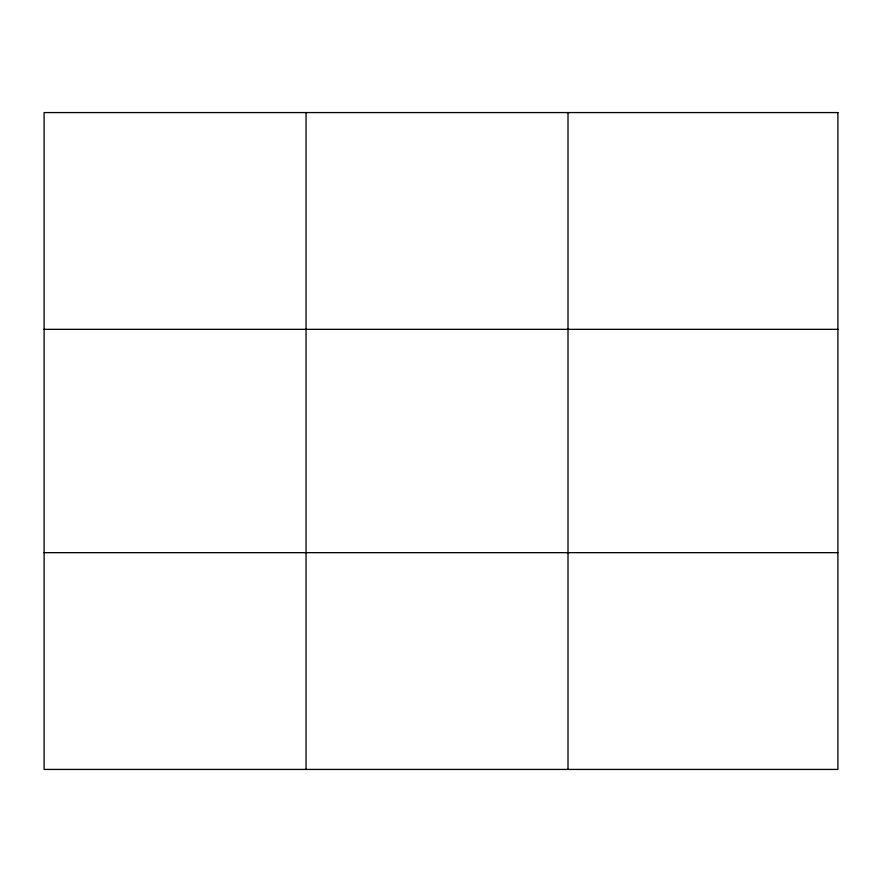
<?xml version="1.0" encoding="UTF-8"?>
<svg xmlns="http://www.w3.org/2000/svg" width="882" height="882" viewBox="0 0 882 882"><rect width="100%" height="100%" fill="white"/><g stroke="black" fill="none" stroke-linecap="round" stroke-linejoin="round"><path stroke-width="1.32" d="M306.054 769.424L306.054 112.576M568.008 769.424L568.008 112.576M44.1 329.339L837.9 329.339M44.1 552.661L837.9 552.661M837.9 112.576L837.9 769.424L44.1 769.424L44.1 112.576L837.9 112.576"/></g></svg>
